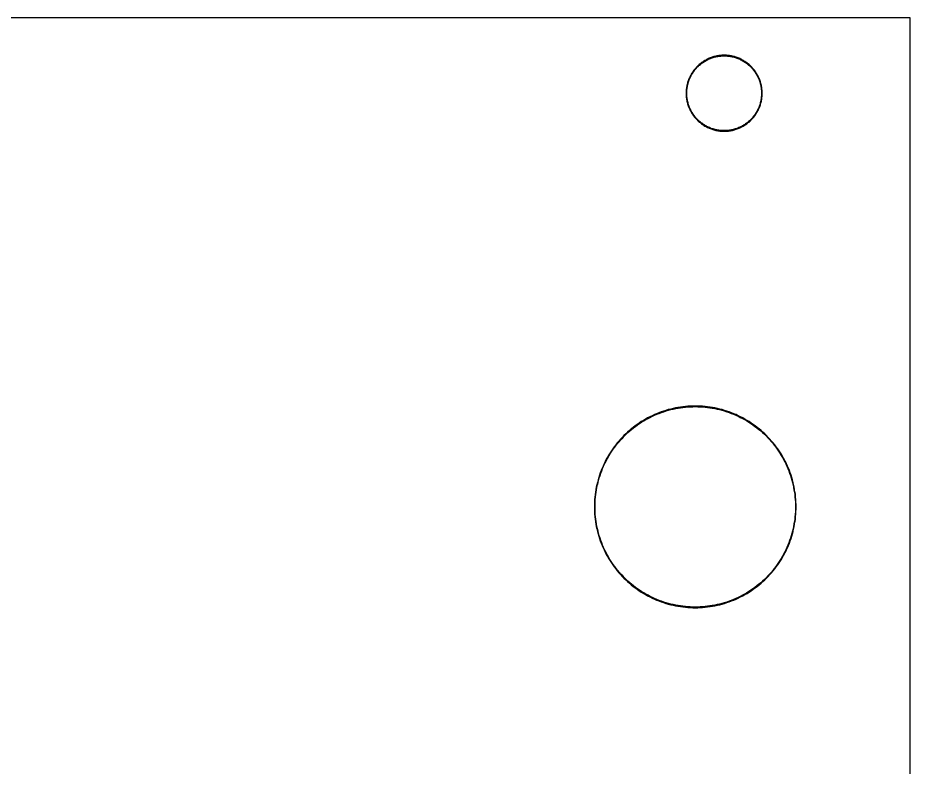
# Model space of a CAD drawing. Extents: x 1 to 62, y 0 to 129.
# Drawn here: x 26.39 to 61.89, y 99.01 to 128.82 of the extents above; entities that cross this region are included whole.
import ezdxf

# ---------------------------------------------------------------- set-up
doc = ezdxf.new("R2010")
doc.units = 0

msp = doc.modelspace()

# ---------------------------------------------------------------- linework, layer by layer
at = {"color": 5, "true_color": 0x0000ff}
msp.add_polyline3d([(61.88989, 0.3175, 0), (61.88989, 128.81762, 0), (1.27, 128.81762, 0), (1.27, 0.3175, 0), (61.88989, 0.3175, 0)], close=True, dxfattribs=at)
at = {"color": 34, "true_color": 0x008000}
for points in [[(1.27, 0.3175, 0), (61.88989, 0.3175, 0), (61.88989, 128.81762, 0), (1.27, 128.81762, 0), (1.27, 0.3175, 0)], [(54.47055, 127.3302, 0), (54.43169, 127.32918, 0), (54.39283, 127.32715, 0), (54.35396, 127.3241, 0), (54.31535, 127.32004, 0), (54.27649, 127.31495, 0), (54.27257, 127.31433, 0), (54.23421, 127.30824, 0), (54.19586, 127.30113, 0), (54.15776, 127.29325, 0), (54.11991, 127.28411, 0), (54.08232, 127.2742, 0), (54.04498, 127.26328, 0), (54.0079, 127.25134, 0), (53.97107, 127.23839, 0), (53.93475, 127.22442, 0), (53.89868, 127.20969, 0), (53.86312, 127.19394, 0), (53.82781, 127.17743, 0), (53.79302, 127.1599, 0), (53.78948, 127.1581, 0), (53.75519, 127.13956, 0), (53.7214, 127.12025, 0), (53.68813, 127.09993, 0), (53.65536, 127.0791, 0), (53.62311, 127.05701, 0), (53.59136, 127.0344, 0), (53.56037, 127.01078, 0), (53.53014, 126.98639, 0), (53.50017, 126.96125, 0), (53.47121, 126.93559, 0), (53.44277, 126.90892, 0), (53.41508, 126.88149, 0), (53.41227, 126.87868, 0), (53.38535, 126.85049, 0), (53.35893, 126.82179, 0), (53.33353, 126.79232, 0), (53.30864, 126.76235, 0), (53.28476, 126.73162, 0), (53.26165, 126.70037, 0), (53.2393, 126.66837, 0), (53.21796, 126.63586, 0), (53.19713, 126.60284, 0), (53.17757, 126.56931, 0), (53.15852, 126.53527, 0), (53.14049, 126.50073, 0), (53.13869, 126.49719, 0), (53.12167, 126.46214, 0), (53.10541, 126.42658, 0), (53.09017, 126.39076, 0), (53.07595, 126.3547, 0), (53.06249, 126.31812, 0), (53.05004, 126.28104, 0), (53.03861, 126.24395, 0), (53.0282, 126.20636, 0), (53.0188, 126.16877, 0), (53.01016, 126.13067, 0), (53.00254, 126.09231, 0), (52.99619, 126.05396, 0), (52.99557, 126.05004, 0), (52.98998, 126.01168, 0), (52.98541, 125.97282, 0), (52.98185, 125.93421, 0), (52.97931, 125.89535, 0), (52.97779, 125.85623, 0), (52.97728, 125.81737, 0), (52.97779, 125.77851, 0), (52.97931, 125.73939, 0), (52.98185, 125.70053, 0), (52.98541, 125.66192, 0), (52.98998, 125.62306, 0), (52.99557, 125.58471, 0), (52.99619, 125.58078, 0), (53.00254, 125.54243, 0), (53.01016, 125.50407, 0), (53.0188, 125.46597, 0), (53.0282, 125.42838, 0), (53.03861, 125.39079, 0), (53.05004, 125.35371, 0), (53.06249, 125.31662, 0), (53.07595, 125.28005, 0), (53.09017, 125.24398, 0), (53.10541, 125.20816, 0), (53.12167, 125.1726, 0), (53.13869, 125.13755, 0), (53.14049, 125.13401, 0), (53.15852, 125.09947, 0), (53.17757, 125.06543, 0), (53.19713, 125.0319, 0), (53.21796, 124.99888, 0), (53.2393, 124.96637, 0), (53.26165, 124.93437, 0), (53.28476, 124.90313, 0), (53.30864, 124.87239, 0), (53.33353, 124.84242, 0), (53.35893, 124.81296, 0), (53.38535, 124.78425, 0), (53.41227, 124.75606, 0), (53.41508, 124.75325, 0), (53.44277, 124.72582, 0), (53.47121, 124.69915, 0), (53.50017, 124.67349, 0), (53.53014, 124.64835, 0), (53.56037, 124.62396, 0), (53.59136, 124.60034, 0), (53.62311, 124.57774, 0), (53.65536, 124.55564, 0), (53.68813, 124.53481, 0), (53.7214, 124.51449, 0), (53.75519, 124.49519, 0), (53.78948, 124.47664, 0), (53.79302, 124.47484, 0), (53.82781, 124.45731, 0), (53.86312, 124.4408, 0), (53.89868, 124.42506, 0), (53.93475, 124.41032, 0), (53.97107, 124.39635, 0), (54.0079, 124.3834, 0), (54.04498, 124.37146, 0), (54.08232, 124.36054, 0), (54.11991, 124.35063, 0), (54.15776, 124.34149, 0), (54.19586, 124.33362, 0), (54.23421, 124.3265, 0), (54.27257, 124.32041, 0), (54.27649, 124.31979, 0), (54.31535, 124.31471, 0), (54.35396, 124.31064, 0), (54.39283, 124.3076, 0), (54.43169, 124.30556, 0), (54.47055, 124.30455, 0), (54.50966, 124.30455, 0), (54.54853, 124.30556, 0), (54.58739, 124.3076, 0), (54.62625, 124.31064, 0), (54.66486, 124.31471, 0), (54.70372, 124.31979, 0), (54.70765, 124.32041, 0), (54.746, 124.3265, 0), (54.78435, 124.33362, 0), (54.82245, 124.34149, 0), (54.8603, 124.35063, 0), (54.89789, 124.36054, 0), (54.93523, 124.37146, 0), (54.97231, 124.3834, 0), (55.00914, 124.39635, 0), (55.04547, 124.41032, 0), (55.08153, 124.42506, 0), (55.11709, 124.4408, 0), (55.1524, 124.45731, 0), (55.1872, 124.47484, 0), (55.19074, 124.47664, 0), (55.22503, 124.49519, 0), (55.25881, 124.51449, 0), (55.29208, 124.53481, 0), (55.32485, 124.55564, 0), (55.35711, 124.57774, 0), (55.38886, 124.60034, 0), (55.41985, 124.62396, 0), (55.45007, 124.64835, 0), (55.48004, 124.67349, 0), (55.509, 124.69915, 0), (55.53745, 124.72582, 0), (55.56513, 124.75325, 0), (55.56794, 124.75606, 0), (55.59487, 124.78425, 0), (55.62128, 124.81296, 0), (55.64668, 124.84242, 0), (55.67158, 124.87239, 0), (55.69545, 124.90313, 0), (55.71857, 124.93437, 0), (55.74092, 124.96637, 0), (55.76225, 124.99888, 0), (55.78308, 125.0319, 0), (55.80264, 125.06543, 0), (55.82169, 125.09947, 0), (55.83972, 125.13401, 0), (55.84153, 125.13755, 0), (55.85855, 125.1726, 0), (55.8748, 125.20816, 0), (55.89004, 125.24398, 0), (55.90427, 125.28005, 0), (55.91773, 125.31662, 0), (55.93017, 125.35371, 0), (55.9416, 125.39079, 0), (55.95202, 125.42838, 0), (55.96142, 125.46597, 0), (55.97005, 125.50407, 0), (55.97767, 125.54243, 0), (55.98402, 125.58078, 0), (55.98464, 125.58471, 0), (55.99023, 125.62306, 0), (55.9948, 125.66192, 0), (55.99836, 125.70053, 0), (56.0009, 125.73939, 0), (56.00242, 125.77851, 0), (56.00293, 125.81737, 0), (56.00242, 125.85623, 0), (56.0009, 125.89535, 0), (55.99836, 125.93421, 0), (55.9948, 125.97282, 0), (55.99023, 126.01168, 0), (55.98464, 126.05004, 0), (55.98402, 126.05396, 0), (55.97767, 126.09231, 0), (55.97005, 126.13067, 0), (55.96142, 126.16877, 0), (55.95202, 126.20636, 0), (55.9416, 126.24395, 0), (55.93017, 126.28104, 0), (55.91773, 126.31812, 0), (55.90427, 126.3547, 0), (55.89004, 126.39076, 0), (55.8748, 126.42658, 0), (55.85855, 126.46214, 0), (55.84153, 126.49719, 0), (55.83972, 126.50073, 0), (55.82169, 126.53527, 0), (55.80264, 126.56931, 0), (55.78308, 126.60284, 0), (55.76225, 126.63586, 0), (55.74092, 126.66837, 0), (55.71857, 126.70037, 0), (55.69545, 126.73162, 0), (55.67158, 126.76235, 0), (55.64668, 126.79232, 0), (55.62128, 126.82179, 0), (55.59487, 126.85049, 0), (55.56794, 126.87868, 0), (55.56513, 126.88149, 0), (55.53745, 126.90892, 0), (55.509, 126.93559, 0), (55.48004, 126.96125, 0), (55.45007, 126.98639, 0), (55.41985, 127.01078, 0), (55.38886, 127.0344, 0), (55.35711, 127.05701, 0), (55.32485, 127.0791, 0), (55.29208, 127.09993, 0), (55.25881, 127.12025, 0), (55.22503, 127.13956, 0), (55.19074, 127.1581, 0), (55.1872, 127.1599, 0), (55.1524, 127.17743, 0), (55.11709, 127.19394, 0), (55.08153, 127.20969, 0), (55.04547, 127.22442, 0), (55.00914, 127.23839, 0), (54.97231, 127.25134, 0), (54.93523, 127.26328, 0), (54.89789, 127.2742, 0), (54.8603, 127.28411, 0), (54.82245, 127.29325, 0), (54.78435, 127.30113, 0), (54.746, 127.30824, 0), (54.70765, 127.31433, 0), (54.70372, 127.31495, 0), (54.66486, 127.32004, 0), (54.62625, 127.3241, 0), (54.58739, 127.32715, 0), (54.54853, 127.32918, 0), (54.50966, 127.3302, 0), (54.47055, 127.3302, 0)], [(54.58739, 124.33299, 0), (54.54853, 124.33096, 0), (54.50966, 124.32995, 0), (54.47055, 124.32995, 0), (54.43169, 124.33096, 0), (54.39283, 124.33299, 0), (54.35396, 124.33604, 0), (54.31535, 124.34011, 0), (54.27663, 124.34517, 0), (54.24206, 124.35066, 0), (54.20371, 124.35777, 0), (54.16561, 124.36565, 0), (54.12776, 124.37479, 0), (54.09017, 124.3847, 0), (54.05283, 124.39562, 0), (54.01575, 124.40756, 0), (53.97892, 124.42051, 0), (53.9426, 124.43448, 0), (53.90653, 124.44921, 0), (53.87097, 124.46496, 0), (53.83566, 124.48147, 0), (53.8037, 124.49757, 0), (53.77012, 124.51574, 0), (53.73633, 124.53504, 0), (53.70306, 124.55536, 0), (53.67029, 124.57619, 0), (53.63804, 124.59829, 0), (53.60629, 124.62089, 0), (53.5753, 124.64451, 0), (53.54507, 124.6689, 0), (53.5151, 124.69404, 0), (53.48614, 124.7197, 0), (53.4577, 124.74637, 0), (53.43235, 124.77148, 0), (53.4059, 124.79918, 0), (53.37948, 124.82789, 0), (53.35408, 124.85735, 0), (53.32919, 124.88732, 0), (53.30531, 124.91806, 0), (53.2822, 124.9493, 0), (53.25985, 124.9813, 0), (53.23851, 125.01381, 0), (53.21768, 125.04683, 0), (53.19812, 125.08036, 0), (53.17907, 125.1144, 0), (53.16221, 125.14671, 0), (53.14583, 125.18045, 0), (53.12957, 125.21601, 0), (53.11433, 125.25183, 0), (53.10011, 125.2879, 0), (53.08664, 125.32447, 0), (53.0742, 125.36156, 0), (53.06277, 125.39864, 0), (53.05235, 125.43623, 0), (53.04296, 125.47382, 0), (53.03432, 125.51192, 0), (53.0267, 125.55028, 0), (53.02076, 125.58618, 0), (53.01538, 125.62306, 0), (53.01081, 125.66192, 0), (53.00725, 125.70053, 0), (53.00472, 125.73939, 0), (53.00319, 125.77851, 0), (53.00268, 125.81737, 0), (53.00319, 125.85623, 0), (53.00472, 125.89535, 0), (53.00725, 125.93421, 0), (53.01081, 125.97282, 0), (53.01538, 126.01168, 0), (53.02074, 126.04849, 0), (53.0267, 126.08446, 0), (53.03432, 126.12282, 0), (53.04296, 126.16092, 0), (53.05235, 126.19851, 0), (53.06277, 126.2361, 0), (53.0742, 126.27319, 0), (53.08664, 126.31027, 0), (53.10011, 126.34685, 0), (53.11433, 126.38291, 0), (53.12957, 126.41873, 0), (53.14583, 126.45429, 0), (53.16221, 126.48803, 0), (53.17907, 126.52034, 0), (53.19812, 126.55438, 0), (53.21768, 126.58791, 0), (53.23851, 126.62093, 0), (53.25985, 126.65344, 0), (53.2822, 126.68544, 0), (53.30531, 126.71669, 0), (53.32919, 126.74742, 0), (53.35408, 126.77739, 0), (53.37948, 126.80686, 0), (53.4059, 126.83556, 0), (53.43235, 126.86326, 0), (53.4577, 126.88837, 0), (53.48614, 126.91504, 0), (53.5151, 126.9407, 0), (53.54507, 126.96584, 0), (53.5753, 126.99023, 0), (53.60629, 127.01385, 0), (53.63804, 127.03646, 0), (53.67029, 127.05855, 0), (53.70306, 127.07938, 0), (53.73633, 127.0997, 0), (53.77012, 127.11901, 0), (53.8037, 127.13716, 0), (53.83566, 127.15327, 0), (53.87097, 127.16978, 0), (53.90653, 127.18553, 0), (53.9426, 127.20026, 0), (53.97892, 127.21423, 0), (54.01575, 127.22718, 0), (54.05283, 127.23912, 0), (54.09017, 127.25004, 0), (54.12776, 127.25995, 0), (54.16561, 127.26909, 0), (54.20371, 127.27697, 0), (54.24206, 127.28408, 0), (54.27666, 127.28958, 0), (54.31535, 127.29464, 0), (54.35396, 127.2987, 0), (54.39283, 127.30175, 0), (54.43169, 127.30378, 0), (54.47055, 127.3048, 0), (54.50966, 127.3048, 0), (54.54853, 127.30378, 0), (54.58739, 127.30175, 0), (54.62625, 127.2987, 0), (54.66486, 127.29464, 0), (54.7036, 127.28958, 0), (54.73815, 127.28408, 0), (54.7765, 127.27697, 0), (54.8146, 127.26909, 0), (54.85245, 127.25995, 0), (54.89004, 127.25004, 0), (54.92738, 127.23912, 0), (54.96446, 127.22718, 0), (55.00129, 127.21423, 0), (55.03762, 127.20026, 0), (55.07368, 127.18553, 0), (55.10924, 127.16978, 0), (55.14455, 127.15327, 0), (55.17653, 127.13716, 0), (55.2101, 127.11901, 0), (55.24388, 127.0997, 0), (55.27715, 127.07938, 0), (55.30992, 127.05855, 0), (55.34218, 127.03646, 0), (55.37393, 127.01385, 0), (55.40492, 126.99023, 0), (55.43514, 126.96584, 0), (55.46511, 126.9407, 0), (55.49407, 126.91504, 0), (55.52252, 126.88837, 0), (55.54784, 126.86327, 0), (55.57432, 126.83556, 0), (55.60073, 126.80686, 0), (55.62613, 126.77739, 0), (55.65103, 126.74742, 0), (55.6749, 126.71669, 0), (55.69802, 126.68544, 0), (55.72037, 126.65344, 0), (55.7417, 126.62093, 0), (55.76253, 126.58791, 0), (55.78209, 126.55438, 0), (55.80114, 126.52034, 0), (55.81801, 126.48802, 0), (55.83439, 126.45429, 0), (55.85064, 126.41873, 0), (55.86588, 126.38291, 0), (55.88011, 126.34685, 0), (55.89357, 126.31027, 0), (55.90602, 126.27319, 0), (55.91745, 126.2361, 0), (55.92786, 126.19851, 0), (55.93726, 126.16092, 0), (55.94589, 126.12282, 0), (55.95351, 126.08446, 0), (55.95947, 126.04849, 0), (55.96483, 126.01168, 0), (55.9694, 125.97282, 0), (55.97296, 125.93421, 0), (55.9755, 125.89535, 0), (55.97702, 125.85623, 0), (55.97753, 125.81737, 0), (55.97702, 125.77851, 0), (55.9755, 125.73939, 0), (55.97296, 125.70053, 0), (55.9694, 125.66192, 0), (55.96483, 125.62306, 0), (55.95945, 125.58618, 0), (55.95351, 125.55028, 0), (55.94589, 125.51192, 0), (55.93726, 125.47382, 0), (55.92786, 125.43623, 0), (55.91745, 125.39864, 0), (55.90602, 125.36156, 0), (55.89357, 125.32447, 0), (55.88011, 125.2879, 0), (55.86588, 125.25183, 0), (55.85064, 125.21601, 0), (55.83439, 125.18045, 0), (55.81801, 125.14672, 0), (55.80114, 125.1144, 0), (55.78209, 125.08036, 0), (55.76253, 125.04683, 0), (55.7417, 125.01381, 0), (55.72037, 124.9813, 0), (55.69802, 124.9493, 0), (55.6749, 124.91806, 0), (55.65103, 124.88732, 0), (55.62613, 124.85735, 0), (55.60073, 124.82789, 0), (55.57432, 124.79918, 0), (55.54784, 124.77147, 0), (55.52252, 124.74637, 0), (55.49407, 124.7197, 0), (55.46511, 124.69404, 0), (55.43514, 124.6689, 0), (55.40492, 124.64451, 0), (55.37393, 124.62089, 0), (55.34218, 124.59829, 0), (55.30992, 124.57619, 0), (55.27715, 124.55536, 0), (55.24388, 124.53504, 0), (55.2101, 124.51574, 0), (55.17653, 124.49758, 0), (55.14455, 124.48147, 0), (55.10924, 124.46496, 0), (55.07368, 124.44921, 0), (55.03762, 124.43448, 0), (55.00129, 124.42051, 0), (54.96446, 124.40756, 0), (54.92738, 124.39562, 0), (54.89004, 124.3847, 0), (54.85245, 124.37479, 0), (54.8146, 124.36565, 0), (54.7765, 124.35777, 0), (54.73815, 124.35066, 0), (54.70363, 124.34518, 0), (54.66486, 124.34011, 0), (54.62625, 124.33604, 0), (54.58739, 124.33299, 0)], [(53.24195, 113.37289, 0), (53.14365, 113.36934, 0), (53.04586, 113.36324, 0), (52.94782, 113.35486, 0), (52.85028, 113.34419, 0), (52.753, 113.33099, 0), (52.74908, 113.33036, 0), (52.6523, 113.31462, 0), (52.55578, 113.29658, 0), (52.45977, 113.27626, 0), (52.36427, 113.25366, 0), (52.26927, 113.22876, 0), (52.17504, 113.20133, 0), (52.08131, 113.17161, 0), (51.9886, 113.13961, 0), (51.8964, 113.10557, 0), (51.80547, 113.069, 0), (51.71504, 113.03039, 0), (51.62589, 112.9895, 0), (51.53775, 112.94632, 0), (51.53421, 112.94451, 0), (51.44683, 112.8993, 0), (51.36098, 112.85206, 0), (51.27615, 112.80278, 0), (51.19258, 112.75122, 0), (51.11028, 112.69762, 0), (51.02926, 112.642, 0), (50.94976, 112.58459, 0), (50.87152, 112.52516, 0), (50.79507, 112.46369, 0), (50.71989, 112.4007, 0), (50.64623, 112.33542, 0), (50.57434, 112.26862, 0), (50.50399, 112.20029, 0), (50.50118, 112.19748, 0), (50.43285, 112.12712, 0), (50.36605, 112.05524, 0), (50.30077, 111.98158, 0), (50.23778, 111.9064, 0), (50.17631, 111.82994, 0), (50.11687, 111.75171, 0), (50.05947, 111.67221, 0), (50.00384, 111.59118, 0), (49.95025, 111.50889, 0), (49.89869, 111.42532, 0), (49.84941, 111.34049, 0), (49.80217, 111.25463, 0), (49.75696, 111.16726, 0), (49.75515, 111.16372, 0), (49.71197, 111.07558, 0), (49.67108, 110.98643, 0), (49.63247, 110.896, 0), (49.59589, 110.80507, 0), (49.56186, 110.71287, 0), (49.52985, 110.62016, 0), (49.50014, 110.52643, 0), (49.4727, 110.4322, 0), (49.44781, 110.3372, 0), (49.42521, 110.2417, 0), (49.40489, 110.14569, 0), (49.38685, 110.04917, 0), (49.3711, 109.95239, 0), (49.37048, 109.94847, 0), (49.35728, 109.85118, 0), (49.34661, 109.75365, 0), (49.33823, 109.65561, 0), (49.33213, 109.55782, 0), (49.32857, 109.45952, 0), (49.3273, 109.36147, 0), (49.32857, 109.26343, 0), (49.33213, 109.16513, 0), (49.33823, 109.06734, 0), (49.34661, 108.9693, 0), (49.35728, 108.87176, 0), (49.37048, 108.77448, 0), (49.3711, 108.77055, 0), (49.38685, 108.67378, 0), (49.40489, 108.57726, 0), (49.42521, 108.48125, 0), (49.44781, 108.38574, 0), (49.4727, 108.29075, 0), (49.50014, 108.19651, 0), (49.52985, 108.10279, 0), (49.56186, 108.01008, 0), (49.59589, 107.91788, 0), (49.63247, 107.82694, 0), (49.67108, 107.73652, 0), (49.71197, 107.64737, 0), (49.75515, 107.55923, 0), (49.75696, 107.55569, 0), (49.80217, 107.46831, 0), (49.84941, 107.38246, 0), (49.89869, 107.29762, 0), (49.95025, 107.21406, 0), (50.00384, 107.13176, 0), (50.05947, 107.05074, 0), (50.11687, 106.97123, 0), (50.17631, 106.893, 0), (50.23778, 106.81655, 0), (50.30077, 106.74136, 0), (50.36605, 106.6677, 0), (50.43285, 106.59582, 0), (50.50118, 106.52546, 0), (50.50399, 106.52265, 0), (50.57434, 106.45433, 0), (50.64623, 106.38753, 0), (50.71989, 106.32225, 0), (50.79507, 106.25926, 0), (50.87152, 106.19779, 0), (50.94976, 106.13835, 0), (51.02926, 106.08095, 0), (51.11028, 106.02532, 0), (51.19258, 105.97173, 0), (51.27615, 105.92017, 0), (51.36098, 105.87089, 0), (51.44683, 105.82365, 0), (51.53421, 105.77843, 0), (51.53775, 105.77663, 0), (51.62589, 105.73345, 0), (51.71504, 105.69256, 0), (51.80547, 105.65395, 0), (51.8964, 105.61737, 0), (51.9886, 105.58334, 0), (52.08131, 105.55133, 0), (52.17504, 105.52161, 0), (52.26927, 105.49418, 0), (52.36427, 105.46929, 0), (52.45977, 105.44668, 0), (52.55578, 105.42636, 0), (52.6523, 105.40833, 0), (52.74908, 105.39258, 0), (52.753, 105.39196, 0), (52.85028, 105.37875, 0), (52.94782, 105.36809, 0), (53.04586, 105.3597, 0), (53.14365, 105.35361, 0), (53.24195, 105.35005, 0), (53.34, 105.34878, 0), (53.43804, 105.35005, 0), (53.53634, 105.35361, 0), (53.63413, 105.3597, 0), (53.73217, 105.36809, 0), (53.82971, 105.37875, 0), (53.92699, 105.39196, 0), (53.93091, 105.39258, 0), (54.02769, 105.40833, 0), (54.12421, 105.42636, 0), (54.22022, 105.44668, 0), (54.31572, 105.46929, 0), (54.41072, 105.49418, 0), (54.50495, 105.52161, 0), (54.59868, 105.55133, 0), (54.69139, 105.58334, 0), (54.78359, 105.61737, 0), (54.87452, 105.65395, 0), (54.96495, 105.69256, 0), (55.0541, 105.73345, 0), (55.14224, 105.77663, 0), (55.14578, 105.77843, 0), (55.23316, 105.82365, 0), (55.31901, 105.87089, 0), (55.40384, 105.92017, 0), (55.48741, 105.97173, 0), (55.56971, 106.02532, 0), (55.65073, 106.08095, 0), (55.73023, 106.13835, 0), (55.80847, 106.19779, 0), (55.88492, 106.25926, 0), (55.9601, 106.32225, 0), (56.03376, 106.38753, 0), (56.10565, 106.45433, 0), (56.176, 106.52265, 0), (56.17881, 106.52546, 0), (56.24714, 106.59582, 0), (56.31394, 106.6677, 0), (56.37922, 106.74136, 0), (56.44221, 106.81655, 0), (56.50368, 106.893, 0), (56.56312, 106.97123, 0), (56.62052, 107.05074, 0), (56.67615, 107.13176, 0), (56.72974, 107.21406, 0), (56.7813, 107.29762, 0), (56.83058, 107.38246, 0), (56.87782, 107.46831, 0), (56.92303, 107.55569, 0), (56.92484, 107.55923, 0), (56.96802, 107.64737, 0), (57.00891, 107.73652, 0), (57.04752, 107.82694, 0), (57.0841, 107.91788, 0), (57.11813, 108.01008, 0), (57.15014, 108.10279, 0), (57.17985, 108.19651, 0), (57.20729, 108.29075, 0), (57.23218, 108.38574, 0), (57.25478, 108.48125, 0), (57.2751, 108.57726, 0), (57.29314, 108.67378, 0), (57.30889, 108.77055, 0), (57.30951, 108.77448, 0), (57.32272, 108.87176, 0), (57.33338, 108.9693, 0), (57.34177, 109.06734, 0), (57.34786, 109.16513, 0), (57.35142, 109.26343, 0), (57.35269, 109.36147, 0), (57.35142, 109.45952, 0), (57.34786, 109.55782, 0), (57.34177, 109.65561, 0), (57.33338, 109.75365, 0), (57.32272, 109.85118, 0), (57.30951, 109.94847, 0), (57.30889, 109.95239, 0), (57.29314, 110.04917, 0), (57.2751, 110.14569, 0), (57.25478, 110.2417, 0), (57.23218, 110.3372, 0), (57.20729, 110.4322, 0), (57.17985, 110.52643, 0), (57.15014, 110.62016, 0), (57.11813, 110.71287, 0), (57.0841, 110.80507, 0), (57.04752, 110.896, 0), (57.00891, 110.98643, 0), (56.96802, 111.07558, 0), (56.92484, 111.16372, 0), (56.92303, 111.16726, 0), (56.87782, 111.25463, 0), (56.83058, 111.34049, 0), (56.7813, 111.42532, 0), (56.72974, 111.50889, 0), (56.67615, 111.59118, 0), (56.62052, 111.67221, 0), (56.56312, 111.75171, 0), (56.50368, 111.82994, 0), (56.44221, 111.9064, 0), (56.37922, 111.98158, 0), (56.31394, 112.05524, 0), (56.24714, 112.12712, 0), (56.17881, 112.19748, 0), (56.176, 112.20029, 0), (56.10565, 112.26862, 0), (56.03376, 112.33542, 0), (55.9601, 112.4007, 0), (55.88492, 112.46369, 0), (55.80847, 112.52516, 0), (55.73023, 112.58459, 0), (55.65073, 112.642, 0), (55.56971, 112.69762, 0), (55.48741, 112.75122, 0), (55.40384, 112.80278, 0), (55.31901, 112.85206, 0), (55.23316, 112.8993, 0), (55.14578, 112.94451, 0), (55.14224, 112.94632, 0), (55.0541, 112.9895, 0), (54.96495, 113.03039, 0), (54.87452, 113.069, 0), (54.78359, 113.10557, 0), (54.69139, 113.13961, 0), (54.59868, 113.17161, 0), (54.50495, 113.20133, 0), (54.41072, 113.22876, 0), (54.31572, 113.25366, 0), (54.22022, 113.27626, 0), (54.12421, 113.29658, 0), (54.02769, 113.31462, 0), (53.93091, 113.33036, 0), (53.92699, 113.33099, 0), (53.82971, 113.34419, 0), (53.73217, 113.35486, 0), (53.63413, 113.36324, 0), (53.53634, 113.36934, 0), (53.43804, 113.37289, 0), (53.34, 113.37417, 0), (53.24195, 113.37289, 0)], [(53.53634, 105.37901, 0), (53.43804, 105.37545, 0), (53.34, 105.37418, 0), (53.24195, 105.37545, 0), (53.14365, 105.37901, 0), (53.04586, 105.3851, 0), (52.94782, 105.39349, 0), (52.85028, 105.40415, 0), (52.75373, 105.41726, 0), (52.66015, 105.43249, 0), (52.56363, 105.45052, 0), (52.46762, 105.47084, 0), (52.37212, 105.49345, 0), (52.27712, 105.51834, 0), (52.18289, 105.54577, 0), (52.08916, 105.57549, 0), (51.99645, 105.60749, 0), (51.90425, 105.64153, 0), (51.81332, 105.67811, 0), (51.72289, 105.71671, 0), (51.63374, 105.75761, 0), (51.5464, 105.8004, 0), (51.46176, 105.8442, 0), (51.37591, 105.89144, 0), (51.29108, 105.94072, 0), (51.20751, 105.99228, 0), (51.12521, 106.04587, 0), (51.04419, 106.1015, 0), (50.96469, 106.1589, 0), (50.88645, 106.21834, 0), (50.81, 106.27981, 0), (50.73482, 106.3428, 0), (50.66116, 106.40808, 0), (50.58927, 106.47488, 0), (50.52035, 106.54182, 0), (50.4534, 106.61075, 0), (50.3866, 106.68263, 0), (50.32132, 106.75629, 0), (50.25833, 106.83148, 0), (50.19686, 106.90793, 0), (50.13742, 106.98616, 0), (50.08002, 107.06567, 0), (50.02439, 107.14669, 0), (49.9708, 107.22899, 0), (49.91924, 107.31255, 0), (49.86996, 107.39739, 0), (49.82272, 107.48324, 0), (49.77875, 107.56823, 0), (49.73613, 107.65522, 0), (49.69524, 107.74437, 0), (49.65663, 107.83479, 0), (49.62005, 107.92573, 0), (49.58602, 108.01793, 0), (49.55401, 108.11064, 0), (49.52429, 108.20436, 0), (49.49686, 108.2986, 0), (49.47197, 108.39359, 0), (49.44936, 108.4891, 0), (49.42904, 108.58511, 0), (49.41101, 108.68163, 0), (49.39579, 108.77515, 0), (49.38268, 108.87176, 0), (49.37201, 108.9693, 0), (49.36363, 109.06734, 0), (49.35753, 109.16513, 0), (49.35397, 109.26343, 0), (49.3527, 109.36147, 0), (49.35397, 109.45952, 0), (49.35753, 109.55782, 0), (49.36363, 109.65561, 0), (49.37201, 109.75365, 0), (49.38268, 109.85118, 0), (49.39578, 109.94775, 0), (49.41101, 110.04132, 0), (49.42904, 110.13784, 0), (49.44936, 110.23385, 0), (49.47197, 110.32935, 0), (49.49686, 110.42435, 0), (49.52429, 110.51858, 0), (49.55401, 110.61231, 0), (49.58602, 110.70502, 0), (49.62005, 110.79722, 0), (49.65663, 110.88815, 0), (49.69524, 110.97858, 0), (49.73613, 111.06773, 0), (49.77874, 111.15472, 0), (49.82272, 111.2397, 0), (49.86996, 111.32556, 0), (49.91924, 111.41039, 0), (49.9708, 111.49396, 0), (50.02439, 111.57625, 0), (50.08002, 111.65728, 0), (50.13742, 111.73678, 0), (50.19686, 111.81501, 0), (50.25833, 111.89147, 0), (50.32132, 111.96665, 0), (50.3866, 112.04031, 0), (50.4534, 112.11219, 0), (50.52035, 112.18113, 0), (50.58927, 112.24807, 0), (50.66116, 112.31487, 0), (50.73482, 112.38015, 0), (50.81, 112.44314, 0), (50.88645, 112.50461, 0), (50.96469, 112.56404, 0), (51.04419, 112.62145, 0), (51.12521, 112.67707, 0), (51.20751, 112.73067, 0), (51.29108, 112.78223, 0), (51.37591, 112.83151, 0), (51.46176, 112.87875, 0), (51.54675, 112.92272, 0), (51.63374, 112.96534, 0), (51.72289, 113.00623, 0), (51.81332, 113.04484, 0), (51.90425, 113.08142, 0), (51.99645, 113.11545, 0), (52.08916, 113.14746, 0), (52.18289, 113.17717, 0), (52.27712, 113.20461, 0), (52.37212, 113.2295, 0), (52.46762, 113.2521, 0), (52.56363, 113.27242, 0), (52.66015, 113.29046, 0), (52.75372, 113.30569, 0), (52.85028, 113.31879, 0), (52.94782, 113.32946, 0), (53.04586, 113.33784, 0), (53.14365, 113.34394, 0), (53.24195, 113.3475, 0), (53.34, 113.34877, 0), (53.43804, 113.3475, 0), (53.53634, 113.34394, 0), (53.63413, 113.33784, 0), (53.73217, 113.32946, 0), (53.82971, 113.31879, 0), (53.92627, 113.30569, 0), (54.01984, 113.29046, 0), (54.11636, 113.27242, 0), (54.21237, 113.2521, 0), (54.30787, 113.2295, 0), (54.40287, 113.20461, 0), (54.4971, 113.17717, 0), (54.59083, 113.14746, 0), (54.68354, 113.11545, 0), (54.77574, 113.08142, 0), (54.86667, 113.04484, 0), (54.9571, 113.00623, 0), (55.04625, 112.96534, 0), (55.13324, 112.92272, 0), (55.21823, 112.87875, 0), (55.30408, 112.83151, 0), (55.38891, 112.78223, 0), (55.47248, 112.73067, 0), (55.55478, 112.67707, 0), (55.6358, 112.62145, 0), (55.7153, 112.56404, 0), (55.79354, 112.50461, 0), (55.86999, 112.44314, 0), (55.94517, 112.38015, 0), (56.01883, 112.31487, 0), (56.09072, 112.24807, 0), (56.15964, 112.18113, 0), (56.22659, 112.11219, 0), (56.29339, 112.04031, 0), (56.35867, 111.96665, 0), (56.42166, 111.89147, 0), (56.48313, 111.81501, 0), (56.54257, 111.73678, 0), (56.59997, 111.65728, 0), (56.6556, 111.57625, 0), (56.70919, 111.49396, 0), (56.76075, 111.41039, 0), (56.81003, 111.32556, 0), (56.85727, 111.2397, 0), (56.90125, 111.15472, 0), (56.94386, 111.06773, 0), (56.98475, 110.97858, 0), (57.02336, 110.88815, 0), (57.05994, 110.79722, 0), (57.09397, 110.70502, 0), (57.12598, 110.61231, 0), (57.1557, 110.51858, 0), (57.18313, 110.42435, 0), (57.20802, 110.32935, 0), (57.23063, 110.23385, 0), (57.25095, 110.13784, 0), (57.26898, 110.04132, 0), (57.28421, 109.94775, 0), (57.29731, 109.85118, 0), (57.30798, 109.75365, 0), (57.31636, 109.65561, 0), (57.32246, 109.55782, 0), (57.32602, 109.45952, 0), (57.32729, 109.36147, 0), (57.32602, 109.26343, 0), (57.32246, 109.16513, 0), (57.31636, 109.06734, 0), (57.30798, 108.9693, 0), (57.29731, 108.87176, 0), (57.2842, 108.77515, 0), (57.26898, 108.68163, 0), (57.25095, 108.58511, 0), (57.23063, 108.4891, 0), (57.20802, 108.39359, 0), (57.18313, 108.2986, 0), (57.1557, 108.20436, 0), (57.12598, 108.11064, 0), (57.09397, 108.01793, 0), (57.05994, 107.92573, 0), (57.02336, 107.83479, 0), (56.98475, 107.74437, 0), (56.94386, 107.65522, 0), (56.90124, 107.56823, 0), (56.85727, 107.48324, 0), (56.81003, 107.39739, 0), (56.76075, 107.31255, 0), (56.70919, 107.22899, 0), (56.6556, 107.14669, 0), (56.59997, 107.06567, 0), (56.54257, 106.98616, 0), (56.48313, 106.90793, 0), (56.42166, 106.83148, 0), (56.35867, 106.75629, 0), (56.29339, 106.68263, 0), (56.22659, 106.61075, 0), (56.15964, 106.54182, 0), (56.09072, 106.47488, 0), (56.01883, 106.40808, 0), (55.94517, 106.3428, 0), (55.86999, 106.27981, 0), (55.79354, 106.21834, 0), (55.7153, 106.1589, 0), (55.6358, 106.1015, 0), (55.55478, 106.04587, 0), (55.47248, 105.99228, 0), (55.38891, 105.94072, 0), (55.30408, 105.89144, 0), (55.21823, 105.8442, 0), (55.13359, 105.8004, 0), (55.04625, 105.75761, 0), (54.9571, 105.71671, 0), (54.86667, 105.67811, 0), (54.77574, 105.64153, 0), (54.68354, 105.60749, 0), (54.59083, 105.57549, 0), (54.4971, 105.54577, 0), (54.40287, 105.51834, 0), (54.30787, 105.49345, 0), (54.21237, 105.47084, 0), (54.11636, 105.45052, 0), (54.01984, 105.43249, 0), (53.92626, 105.41726, 0), (53.82971, 105.40415, 0), (53.73217, 105.39349, 0), (53.63413, 105.3851, 0), (53.53634, 105.37901, 0)]]:
    msp.add_polyline3d(points, close=True, dxfattribs=at)

doc.saveas('drawing.dxf')
